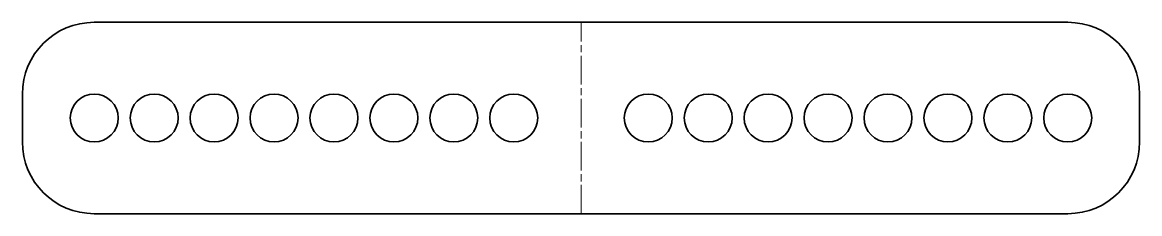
# Model space of a CAD drawing. Header units: inches. Extents: x 0 to 93.2, y 0 to 16.
import ezdxf

# ---------------------------------------------------------------- set-up
doc = ezdxf.new("R2010")
doc.units = ezdxf.units.IN
doc.header["$MEASUREMENT"] = 0
doc.linetypes.add('Chain', pattern=[13.68, 9.12, -1.14, 2.28, -1.14])
doc.layers.add('SIMUMAK Bend Centerline (ISO)', color=7, linetype='Chain', lineweight=9)
doc.layers.add('SIMUMAK Visible (ISO)', color=7, linetype='Continuous', lineweight=35)

# ---------------------------------------------------------------- blocks, each defined once
blk = doc.blocks.new('SLP-SMT-03-ESCSALP02_Sheet_SLP-SMT-03-ESCSALP02 (desplegada)')
at = {"layer": 'SIMUMAK Bend Centerline (ISO)', "ltscale": 0.263158}
blk.add_line((0, -8), (0, 8), dxfattribs=at)
at = {"layer": 'SIMUMAK Visible (ISO)'}
for p, q in [((-40.612, 8), (40.612, 8)), ((-46.612, -2), (-46.612, 2)), ((46.612, 2), (46.612, -2)), ((40.612, -8), (-40.612, -8))]:
    blk.add_line(p, q, dxfattribs=at)
for centre in [(-40.612, 0), (-35.612, 0), (-30.612, 0), (-25.612, 0), (-20.612, 0), (-15.612, 0), (-10.612, 0), (-5.612, 0), (5.612, 0), (10.612, 0), (15.612, 0), (20.612, 0), (25.612, 0), (30.612, 0), (35.612, 0), (40.612, 0)]:
    blk.add_circle(centre, 2, dxfattribs=at)
at = {"layer": 'SIMUMAK Visible (ISO)', "extrusion": (0, 0, -1)}
for centre, start, end in [((40.612, 2), 360, 90), ((-40.612, 2), 90, 180), ((40.612, -2), 270, 360), ((-40.612, -2), 180, 270)]:
    blk.add_arc(centre, 6, start, end, dxfattribs=at)

msp = doc.modelspace()

# ---------------------------------------------------------------- block references
msp.add_blockref('SLP-SMT-03-ESCSALP02_Sheet_SLP-SMT-03-ESCSALP02 (desplegada)', (46.612, 8))

doc.saveas('drawing.dxf')
